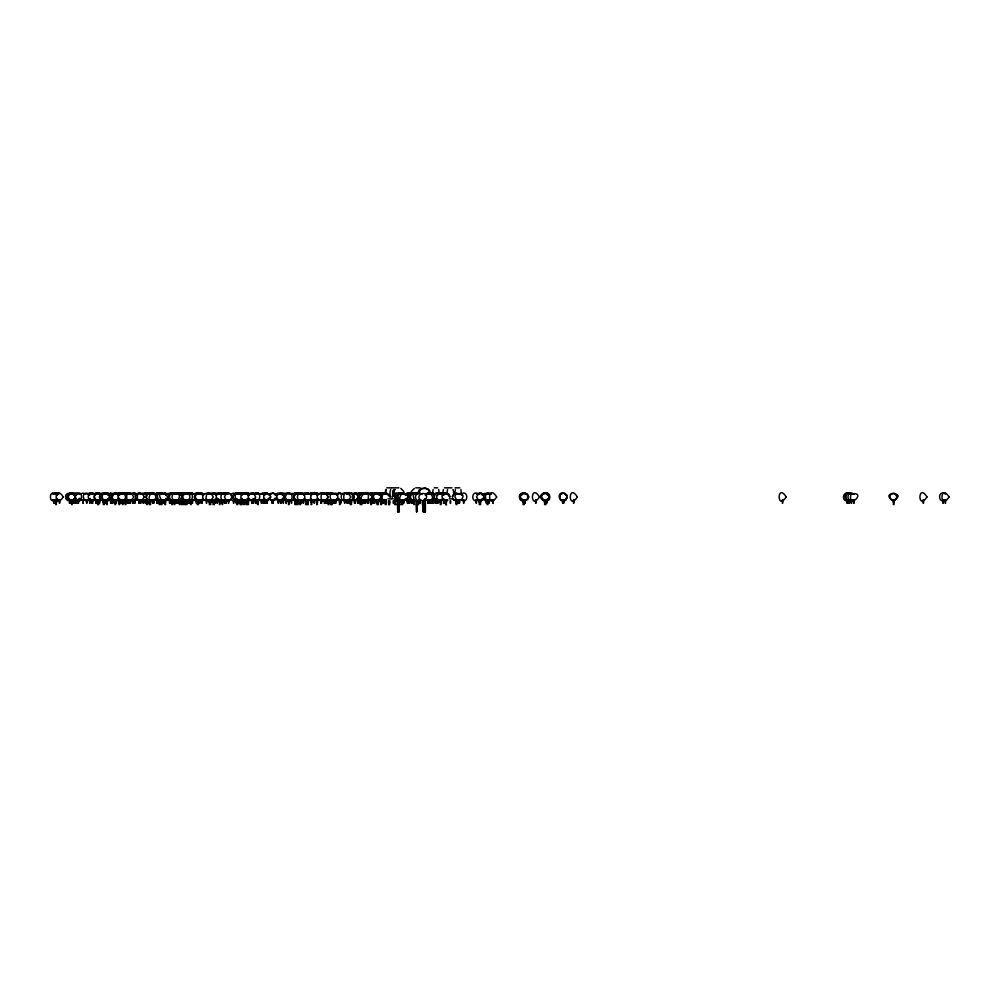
<?xml version="1.0" encoding="UTF-8"?>
<svg xmlns="http://www.w3.org/2000/svg" width="999" height="999" viewBox="0 0 999 999"><rect width="100%" height="100%" fill="white"/><g stroke="black" fill="none" stroke-linecap="round" stroke-linejoin="round"><path stroke-width="1.5" d="M385.052 493.344L385.764 489.51M385.539 493.344L386.251 489.51M432.43 493.344L433.154 489.51M441.496 494.18L442.744 493.369L443.381 489.51M446.84 493.344L447.552 489.51M454.72 493.344L455.432 489.51M461.463 495.317L460.926 489.51M103.846 499.637C111.201 505.257 113.224 490.022 104.47 493.369C99.513 495.467 103.409 502.884 108.117 500.474C112.175 498.838 110.265 492.332 105.931 493.081M156.156 498.414C153.059 481.243 141.87 508.466 156.156 498.414L158.117 500.474L156.918 499.637M198.926 494.18L197.677 493.369C191.171 496.341 199.75 504.907 202.71 498.389C204.445 492.919 196.741 491.833 193.519 494.18L190.447 493.081M276.698 496.94C276.823 500.986 270.692 502.185 269.268 498.389M317.657 498.426C314.573 481.268 303.371 508.491 317.657 498.426L319.63 500.474M380.781 498.426L380.756 495.454L378.384 493.369M426.361 498.389C428.509 488.861 413.074 495.217 421.278 500.474M548.901 498.389L548.876 495.417L546.79 493.369M566.196 499.637L566.995 495.417M567.057 498.389L567.032 495.417L564.897 493.369C554.745 490.172 560.214 506.918 566.146 498.389M99.675 498.389L99.688 495.417L101.96 493.369M99.388 496.94L100.712 494.18M100.537 495.417L100.424 498.389L102.472 500.474M248.351 495.442L248.326 498.426M362.4 493.081C359.091 492.919 357.13 497.415 359.652 499.637M363.174 493.081L359.578 495.417L359.615 498.389M392.108 496.94L394.505 493.369L399.138 494.18M392.582 496.94L394.98 493.369M412.25 494.18L411.001 493.369L411.488 491.258L414.348 488.449M417.769 493.331L419.355 489.572M419.255 493.331C419.118 486.525 430.432 486.501 430.307 493.331L432.779 496.94L431.68 499.637L430.444 500.474L428.983 500.087M452.122 496.703L454.42 493.281L459.153 494.18M452.584 496.94L453.746 494.18L456.443 493.081M523.538 500.786L521.915 500.474L519.867 498.389L519.892 495.417L520.841 494.18M519.692 496.94L520.004 495.417M565.009 500.474C560.451 502.572 557.317 495.129 562.037 493.369M559.64 496.94L559.952 495.417M390.584 489.51L389.872 493.344L390.597 497.215M393.906 491.396L394.443 489.51M57.38 498.389C48.177 508.279 48.077 485.676 57.355 495.417M73.327 499.637L74.263 498.389M74.313 499.637L75.412 496.94L74.263 494.18M76.511 498.389L72.939 500.786L70.18 499.637M80.095 498.389L76.523 500.786L73.764 499.637M90.122 498.389C83.354 507.392 79.533 488.586 89.261 494.18M95.292 498.389C87.512 507.642 84.528 487.987 95.055 494.18M101.111 498.389L99.063 500.474M118.794 498.389L116.746 500.474M119.593 498.389L117.532 500.474L115.222 500.786L112.1 499.637M137.25 498.389L133.679 500.786L130.919 499.637M157.155 498.389L153.584 500.786L150.824 499.637M172.727 499.637C178.209 504.745 183.029 493.156 175.487 493.081M195.742 498.389L193.581 500.474M210.976 500.474L213.311 496.94L210.914 493.369M216.546 498.389L212.974 500.786M242.133 498.389C232.929 508.279 232.829 485.676 242.108 495.417M249.413 498.389L247.365 500.474M254.483 499.637L255.307 498.389M253.247 500.474L254.645 499.662L255.744 496.965L253.346 493.394M264.835 498.389L261.263 500.786L258.504 499.637M269.181 498.389L265.609 500.786M269.892 498.389L266.321 500.786L262.849 499.637M275.749 498.389L272.178 500.786L268.594 498.389M288.599 499.637L285.851 500.786L283.092 499.637L283.903 495.454L280.357 493.119M284.29 498.389L283.479 499.637L280.357 500.824M288.536 499.637L291.283 500.786L294.855 498.389M311.388 498.389L309.303 500.474L307.617 500.786M339.086 498.389L335.527 500.786L332.767 499.637M357.904 498.389L354.333 500.786L351.586 499.637M358.691 498.389L355.12 500.786L352.36 499.637M367.969 499.687C371.578 482.604 350.949 503.596 367.969 499.687L370.691 500.786L373.851 499.637M370.904 498.389L367.332 500.786L364.585 499.637M365.547 499.637C377.809 503.471 370.679 487.524 361.75 494.18M378.908 499.637L379.72 498.389L380.544 499.637M380.819 498.389L378.733 500.511M381.281 498.389L380.444 499.637L381.78 500.474M434.74 498.389L431.168 500.786M443.793 498.389L441.745 500.474M483.316 498.389L481.268 500.474L479.145 500.786L476.398 499.637M548.089 498.389L546.028 500.474M548.538 498.389C545.529 504.945 536.363 496.615 543.056 493.369C546.965 491.446 551.573 496.228 548.339 499.637L546.853 500.474M548.076 499.637L548.938 498.389M65.772 495.417L67.907 493.369L70.829 493.369M66.671 494.18L65.459 496.94L66.621 499.637M67.033 495.417L70.692 493.081M74.638 495.429C83.916 485.689 83.816 508.291 74.613 498.401M88.811 495.417L92.358 493.081M94.917 495.417L97.003 493.369L99.326 493.081L102.023 494.18M100.412 495.417L104.071 493.081M108.579 495.417L110.664 493.369L114.823 494.18M110.527 495.417L112.612 493.369L116.771 494.18L117.969 493.369M119.568 495.417C115.559 488.049 107.667 500.012 116.021 500.786M117.807 495.417L119.992 493.369M135.302 495.417L137.387 493.369L141.546 494.18M155.569 495.417C156.693 492.857 160.389 492.37 162.375 494.18M156.968 494.18L156.131 495.417L158.217 493.369L159.478 494.18L162.25 493.081L164.96 494.18M154.021 499.637L156.781 500.786L159.528 499.637L160.739 500.474C179.658 499.363 152.185 484.84 161.676 500.499M165.921 495.417L168.019 493.369L172.178 494.18M170.417 494.18L169.268 496.94L170.367 499.637M180.969 495.417L183.079 493.369L179.096 493.369M202.785 495.417L206.331 493.081L213.137 494.18M206.756 494.18L205.881 498.389L207.929 500.474L209.078 499.637M215.821 495.417L217.932 493.369L219.643 493.081M233.691 495.417L235.776 493.369M269.293 495.417L272.839 493.081M277.173 495.417L279.258 493.369M282.305 495.417L284.39 493.369L288.873 493.081M304.27 495.417L305.12 494.18M317.607 495.417L319.692 493.369M327.222 495.417L329.308 493.369L334.64 494.18M337.038 495.417L339.123 493.369L343.281 494.18M357.292 495.417L358.142 494.18L361.601 493.081M357.567 495.417L358.404 494.18M359.64 495.417L360.477 494.18M374.725 493.369L372.602 495.417L372.577 498.389L374.662 500.474L377.21 500.824M379.757 495.417L380.594 494.18M393.806 489.522L392.657 491.208L392.619 495.279M395.104 489.522L393.943 491.208L393.906 495.279M395.929 494.18L394.767 496.94L395.879 499.637M401.373 493.081L397.827 495.417L398.613 499.637M414.173 493.081C410.152 492.957 408.903 499.013 412.649 500.474M425.374 495.417L427.46 493.369L430.382 493.369M433.541 495.242L435.539 493.281L437.712 493.007M433.853 495.417L436.313 493.281M434.315 495.242L435.127 494.068M436.675 495.417L438.761 493.369L440.422 493.081M444.443 493.281C439.548 495.129 442.882 502.709 447.602 500.474M442.532 495.417L444.817 493.281M483.578 495.417L487.125 493.081L490.347 494.18M484.103 495.417L487.649 493.081M521.366 495.417L523.464 493.369M541.421 495.417L543.506 493.369M542.669 494.18L541.47 496.94L543.843 500.474M542.045 495.417L542.882 494.18M850.998 494.18C847.065 511.201 868.081 490.559 850.998 494.18C843.031 488.636 843.218 505.407 851.148 499.637M57.13 500.474L58.367 499.637M58.841 499.637L55.607 500.786M73.451 499.637L70.579 500.786M77.585 499.637L74.825 500.786L72.078 499.637L67.795 500.474M85.602 499.637L82.842 500.786L79.271 498.389M92.407 499.637L89.66 500.786L86.901 499.637M95.117 499.637L92.358 500.786L88.786 498.389M98.514 499.637L95.767 500.786L93.007 499.637M99.613 500.474L100.837 499.637M99.95 500.474L101.211 499.637M104.758 500.474L106.169 499.637M105.469 500.474L106.831 499.637M107.455 500.474L109.79 496.94L107.392 493.369M113.324 499.637L110.577 500.786L107.817 499.637M96.578 499.637L99.326 500.786L102.085 499.637L104.932 500.786L108.504 498.389L112.113 500.786L114.873 499.637M116.371 500.474L117.607 499.637M121.653 499.637L118.893 500.786M122.178 499.637L120.941 500.474L122.752 500.786M122.865 500.474L124.201 499.637M125.449 499.637L119.418 500.786L116.146 499.637M126.985 499.637L124.226 500.786L121.478 499.637M127.86 499.637L125.112 500.786M128.371 499.637L125.624 500.786L122.353 499.637M130.157 499.637L127.397 500.786L124.65 499.637M131.643 499.637L128.883 500.786L126.136 499.637M137.425 499.637L134.665 500.786L131.905 499.637M141.596 499.637L138.849 500.786L135.277 498.389M145.767 499.637L143.007 500.786L140.26 499.637M146.678 500.487L147.914 499.65M148.639 499.637L145.155 500.799L142.407 499.65M146.965 499.637L148.202 500.474L149.313 499.637M149.7 499.637L146.566 500.786L143.119 499.637M149.226 500.474L150.462 499.637L147.702 500.786M150.662 500.474L151.985 499.637M150.936 500.474L152.173 499.637M152.472 499.637L149.238 500.786M153.022 499.637L150.275 500.786L148.202 500.474M160.452 499.65L157.705 500.799L154.945 499.65M161.863 499.637L159.103 500.786M161.151 500.474L162.425 499.637L165.285 500.786M163.799 499.637C158.142 504.732 153.958 492.482 161.638 493.081M163.149 500.474L164.385 499.637M165.01 499.637L161.638 500.786L158.878 499.637M166.296 500.474L167.52 499.637M168.044 499.637L164.773 500.786L162.013 499.637M172.228 499.637L169.468 500.786L165.896 498.389M173.252 500.474L174.488 499.637M173.739 500.474L174.975 499.637M175.874 499.637C166.92 506.256 165.609 488.511 174.925 494.18M175.712 500.474L176.948 499.637M175.874 500.474L177.248 499.637M176.998 500.474L178.234 499.637M179.845 499.637L177.098 500.786L174.338 499.637M180.782 500.474L182.018 499.637M182.355 499.637L179.258 500.786M182.068 500.474L183.304 499.637L184.603 500.474L182.392 496.94L184.79 493.369M177.797 499.637L180.669 500.786L183.454 499.637M182.867 500.474L184.34 499.637M184.241 500.474L185.477 499.637M185.789 499.637L182.73 500.786L179.97 499.637M181.456 500.474L183.754 500.786L186.513 499.637M184.89 499.637L186.114 500.474L187.3 499.637M186.488 500.474L187.725 499.637M188.436 499.637L184.515 500.786L180.944 498.389M187.312 500.474L188.699 499.637M187.65 500.474L189.81 498.389L189.785 495.417L187.4 493.369L186.251 494.18M189.485 499.637L186.738 500.786L182.929 499.637M190.397 499.637L186.114 500.474M193.207 499.637L190.447 500.786M193.594 499.637L190.834 500.786L187.7 499.637M199.101 500.474L200.337 499.637M200.849 499.637L198.089 500.786L194.83 499.637M202.535 500.474L203.771 499.637M204.495 499.637L203.259 500.474L199.5 500.474M210.789 500.474L212.025 499.637M211.338 500.474L212.575 499.637M212.937 499.637L209.266 500.786M207.068 499.637L210.439 500.786L213.199 499.637M214.972 500.474L216.209 499.637M217.632 499.637L214.872 500.786M219.755 499.637L217.008 500.786L214.248 499.637M222.14 499.637L219.355 500.786M222.39 499.637L219.643 500.786L217.844 500.474M224.113 499.637L221.366 500.786M223.564 500.474L224.8 499.637M225.062 499.637L222.053 500.786L219.842 500.474L217.794 498.389M226.998 499.637C219.006 505.394 218.906 488.586 226.948 494.18M227.31 500.474L228.546 499.637M228.634 499.637L225.786 500.786L223.039 499.637M236.189 499.65L233.429 500.799L230.669 499.65M239.485 499.637L236.738 500.786M240.235 499.637C235.926 504.045 229.395 496.091 235.277 493.369L237.487 493.081L240.185 494.18M242.794 499.637L240.047 500.786M241.808 500.474L243.032 499.637L246.378 500.786M244.031 499.637L240.996 500.786M244.305 499.637L243.069 500.474C239.335 499.001 240.584 492.957 244.593 493.081M244.518 499.637L241.271 500.786M244.181 500.474L245.442 499.637L248.164 500.786M245.055 500.474L246.291 499.637M245.292 500.474L246.528 499.637M246.716 499.637L243.531 500.786M250.374 500.511L249.138 499.662L245.841 500.786M249.138 500.474L250.374 499.637L251.561 500.474M250.911 499.637L247.615 500.786L244.867 499.637M255.107 499.637L253.871 500.474L258.092 499.637M255.831 499.637L253.084 500.786L249.588 499.637M260.727 499.637L257.967 500.786L254.645 499.637M265.746 499.637L262.999 500.786L260.24 499.637L257.405 500.786M267.582 499.637L264.822 500.786L262.075 499.637M280.819 499.637L278.072 500.786L274.5 498.389M285.839 499.637L283.079 500.786L280.332 499.637M291.134 499.637L288.374 500.786M294.767 500.786L297.515 499.637L298.751 500.474M298.813 493.369L295.067 494.18L293.906 496.94L295.005 499.637L296.241 500.474L297.552 499.637M298.064 499.637L295.304 500.786L292.008 499.637M298.077 500.474L299.313 499.637M296.99 499.637L298.214 500.474L299.663 499.637M298.926 500.474L300.162 499.637M300.524 499.637L297.402 500.786L293.806 499.637M300.362 500.474L301.71 499.637M302.497 499.637L299.737 500.786M301.785 500.474L303.022 499.637L304.283 500.474M305.881 499.637L303.122 500.786L300.362 499.637M309.016 499.637L305.806 500.786L302.784 499.637M309.815 499.637L307.055 500.786M309.141 500.474L310.377 499.637M312.45 500.474L313.686 499.637M314.248 499.637L310.926 500.786L308.167 499.637M319.33 499.637L316.583 500.786M319.842 499.637L317.095 500.786L313.823 499.637M322.49 500.474L323.913 499.637L326.723 500.786L329.47 499.637M328.471 499.637L325.724 500.786L322.964 499.637M330.894 499.637L328.059 500.786L331.081 499.637C325.711 489.885 344.23 493.768 335.427 500.524M331.78 500.474L333.017 499.637M333.516 499.637L330.257 500.786L327.51 499.637M332.942 500.474L334.166 499.637M334.69 499.637L333.454 500.474L329.245 500.474L327.197 498.389M335.477 499.637L332.729 500.786M342.457 499.637L339.448 500.786L342.595 499.637M343.331 499.637L340.584 500.786L337.013 498.389M350.587 500.474C354.595 499.188 353.221 492.769 349.063 493.081M351.623 500.474L352.972 499.637M352.023 500.474C356.081 498.976 354.383 492.519 350.1 493.081M353.921 499.637L351.173 500.786L347.465 499.637M363.037 499.637L360.127 500.786M362.362 500.474L363.599 499.637M363.861 499.637L362.625 500.474L358.604 500.474M364.348 499.637L361.601 500.786L359.315 500.474M363.836 500.474L365.159 499.637M365.934 499.637L362.312 500.786M367.207 499.637L364.448 500.786L361.7 499.637M371.104 499.637L372.34 500.474L373.439 499.637M375.112 499.637L372.352 500.786L369.593 499.637M372.34 500.474L376.611 499.637M378.933 499.637L376.148 500.786M378.446 500.474L379.67 499.637M377.772 499.637L378.996 500.474L380.294 499.637M379.208 500.474L380.769 499.637M382.043 500.474L383.279 499.637M383.541 499.637L380.519 500.786M384.041 499.637L381.243 500.786M382.48 500.786L385.227 499.637M386.051 499.637L383.179 500.786M400.549 500.474L401.773 499.637M403.047 499.637L400.249 500.786M402.147 500.474L403.371 499.637M402.634 500.474L403.896 499.637M402.884 500.474L404.32 499.637M403.309 500.474L404.545 499.637L407.267 500.786L410.027 499.637M403.708 500.474L404.945 499.637M411.463 499.637L408.703 500.786L405.956 499.637M412.3 499.637L409.553 500.786L405.981 498.389L403.921 500.474L401.573 500.786M418.269 500.474L419.505 499.637L420.754 500.474L417.744 500.474M440.784 500.786L437.4 500.786L434.64 499.637L431.868 500.786L428.421 499.637M434.428 500.474L435.664 499.637M436.351 499.637L432.904 500.786L430.157 499.637M440.147 499.637L438.923 500.474L436.65 498.389M441.933 500.474L443.169 499.637M443.544 499.637L438.698 500.474M446.953 499.637L444.205 500.786L441.446 499.637M456.031 500.786L458.791 499.637M457.967 500.474L459.203 499.637M459.365 499.637L456.443 500.786M460.514 500.474C470.279 491.071 447.527 491.433 457.592 500.474M461.863 499.637L457.48 500.474M478.808 499.637C470.829 505.394 470.716 488.586 478.758 494.18M480.669 500.474L482.717 498.389L484.627 500.474L487.662 500.474M489.885 499.637L487.125 500.786M490.409 499.637C488.424 501.523 484.64 501.011 483.553 498.389M491.52 499.637C483.528 505.394 483.429 488.586 491.471 494.18M524.512 500.474L525.749 499.637M524.962 500.474L526.298 499.637M564.959 500.474L566.246 499.637M852.11 499.637C844.13 505.394 844.018 488.586 852.06 494.18M854.045 499.637C846.053 505.394 845.953 488.586 853.983 494.18M894.754 500.474L897.09 496.94L894.692 493.369M945.641 499.637C937.661 505.394 937.561 488.586 945.591 494.18M52.91 494.18L56.081 493.081L58.779 494.18M53.384 494.18L54.62 493.369M69.231 493.369L66.721 496.94L67.944 499.637M70.38 493.369L67.982 496.94L70.317 500.474M70.23 494.18L74.388 493.369L76.486 495.417M77.535 494.18L74.825 493.081L72.128 494.18L70.767 493.369M73.814 494.18L76.523 493.081L79.221 494.18M80.145 494.18L82.842 493.081L85.539 494.18M86.963 494.18L89.66 493.081L92.358 494.18M93.057 494.18L95.767 493.081L98.464 494.18M94.268 494.193L96.965 493.094L99.663 494.193M96.628 493.369C92.657 494.867 94.206 501.286 98.464 500.786M96.628 494.18L97.865 493.369M103.896 494.18L105.132 493.369M104.171 494.18L105.407 493.369L106.768 494.18L103.946 493.081M107.88 494.18L110.577 493.081L113.274 494.18M112.15 494.18L115.222 493.081M113.761 493.369L111.364 496.94L113.699 500.474M116.196 494.18L119.418 493.081M117.457 494.18L120.155 493.081L122.852 494.18L125.624 493.081M118.644 494.18L121.753 493.094M119.818 494.18L121.304 493.369M126.923 494.18L124.226 493.081L119.056 494.205L117.894 496.953L120.23 500.499M122.402 494.18L125.112 493.081L128.322 494.18M124.7 494.18L127.397 493.081L130.107 494.18M126.186 494.18L128.883 493.081L131.581 494.18M129.708 494.18C137.75 488.586 137.637 505.394 129.658 499.637M130.969 494.18L135.127 493.369L137.213 495.417M131.968 494.18L134.665 493.081L137.363 494.18M140.31 494.18L143.007 493.081L145.704 494.18M142.457 494.193L145.879 493.081L149.563 494.18M143.182 494.18L144.418 493.369M143.856 494.18L146.94 493.081L150.487 494.18M144.156 494.18L145.492 493.369M145.005 494.18L149.251 493.369M146.441 494.18L147.777 493.369M148.264 493.369L146.716 494.18L145.554 496.94L147.889 500.474M150.874 494.18L155.032 493.369L157.13 495.417M154.083 494.18L157.705 493.094L160.402 494.193M154.995 494.193L156.244 493.369M158.928 494.18L160.177 493.369M162.075 494.18L165.285 493.081L167.982 494.18M162.587 494.18L163.824 493.369M167.795 494.18L170.492 493.081L173.202 494.18M170.267 494.18L171.666 493.369M171.491 494.18L172.902 493.369M171.791 494.18L173.039 493.369M172.777 494.18L175.749 493.106M175.125 499.637C179.333 503.921 184.89 495.629 179.333 493.369L177.098 493.081L174.4 494.18L173.189 493.369M175.175 494.18L177.884 493.081M176.561 494.18L179.258 493.081L182.293 494.18L183.504 493.369L187.7 493.369M176.898 494.18L179.595 493.081M177.847 494.18L179.246 493.369M178.646 494.18L181.593 493.081M180.02 494.18L183.029 493.081M180.282 494.18L181.568 493.369M181.056 494.193L184.54 493.081L188.062 494.18L189.385 493.369M182.667 494.18L183.903 493.369M182.979 494.18L184.216 493.369L185.427 494.18M183.092 494.18L184.665 493.369M186.463 494.18L182.805 493.369M184.94 494.18L187.637 493.081M187.75 494.18L190.834 493.081M189.36 494.18L190.709 493.369M194.455 494.18L201.736 493.081M192.07 493.081L194.867 494.18L196.116 493.369M198.314 494.18L199.563 493.369L200.799 494.18M199.038 494.18L200.287 493.369M206.568 494.18L207.992 493.369M207.118 494.18L211.9 493.369L210.752 494.18M207.48 494.18L208.716 493.369M207.742 494.18L208.978 493.369M210.265 494.18L213.449 493.081M211.326 494.18L214.872 493.081L217.582 494.18M212.175 494.18L213.411 493.369M214.298 494.18L217.008 493.081L219.705 494.18M218.182 493.369L216.096 495.417L216.883 499.637L214.023 500.786L211.276 499.637M218.669 494.18L221.366 493.081L224.75 494.18M219.343 494.18L222.302 493.081L225.012 494.18M219.605 494.18L220.854 493.369L222.09 494.18M223.089 494.18L225.874 493.081L228.571 494.18M230.732 494.193L233.429 493.081L236.126 494.193M234.777 494.18L236.026 493.369M237.337 494.18L238.823 493.369M238.299 494.18L241.758 493.081L245.392 494.18M238.574 494.18L239.81 493.369M240.297 493.369L238.848 494.18C231.743 487.962 230.519 510.164 224.475 496.94C230.482 483.691 231.768 505.981 238.823 499.637L244.218 500.474M240.834 494.18L246.054 493.369L248.139 495.417L249.188 494.205L246.378 493.081L243.681 494.18M241.071 494.18L242.507 493.369M243.144 494.18L247.302 493.369L249.388 495.417M244.917 494.18L248.164 493.081M245.467 494.18L246.703 493.369M249.026 494.18L252.347 493.081M249.65 494.18L250.886 493.369M252.647 494.18L255.344 493.081L258.042 494.18M253.871 494.18C263.586 488.586 259.765 507.392 252.997 498.389M254.695 494.18L257.967 493.081L260.677 494.18M255.269 494.18L256.518 493.369M258.566 494.18L262.725 493.369L264.81 495.417M260.289 494.18L262.999 493.081L265.697 494.18M262.125 494.18L265.609 493.081L269.018 494.18M262.912 494.18L264.148 493.369M263.611 494.18L266.321 493.081M269.468 494.18C271.491 492.382 275.237 492.819 276.386 495.417M275.362 494.18L278.072 493.081L280.769 494.18M280.382 494.18L283.079 493.081L285.776 494.18M285.677 494.18C294.305 488.311 294.23 505.669 285.627 499.637M294.83 495.417L292.744 493.369L288.586 494.18L287.312 493.369L285.015 496.94L287.35 500.474M292.07 494.18L294.792 493.081M292.607 494.18L295.304 493.081M293.856 494.18L296.903 493.081L300.462 494.18L303.122 493.081L305.819 494.18M294.118 494.18L295.454 493.369M296.141 494.18L297.502 493.369M297.04 494.18C301.398 489.847 308.579 497.402 302.585 500.511L298.214 500.474M302.834 494.18L306.256 493.081M303.559 494.18L304.795 493.369M304.358 494.18L307.917 493.081M304.92 494.18L306.156 493.369M305.082 494.18L306.456 493.369M308.803 494.18L311.501 493.081M313.886 494.18L317.095 493.081M314.385 494.18L315.634 493.369M318.269 494.18L321.154 493.081M323.014 494.18L325.724 493.081L328.421 494.18M324.013 494.18L330.257 493.081M325.349 494.18L326.685 493.369M325.637 494.18L326.873 493.369M326.623 494.18L329.333 493.081L332.967 494.18M326.835 494.18L328.072 493.369L329.42 494.18M327.56 494.18L328.808 493.369M328.708 494.18L329.957 493.369M329.233 494.18L332.729 493.081L335.427 494.18M330.02 494.18L331.268 493.369M332.817 494.18L335.527 493.081L338.224 494.18M336.75 494.18L338.074 493.369M337 494.18L338.386 493.369M346.366 494.18L347.764 493.369M349.051 493.369L347.515 494.18L350.574 493.081M347.877 494.18L349.126 493.369M348.476 494.18L351.173 493.081L353.871 494.18M351.636 494.18L354.333 493.081L359.603 493.369M352.422 494.18L355.12 493.081M355.344 494.18L356.593 493.369L358.666 495.417M355.444 494.18L356.68 493.369M357.417 494.18L358.828 493.369M360.139 493.369L357.742 496.94L360.077 500.474M364.635 494.18L365.884 493.369L367.145 494.18M365.597 494.18L366.833 493.369M367.994 494.18L371.091 493.081M368.394 494.18L369.63 493.369M369.655 494.18L372.352 493.081L375.05 494.18M371.153 494.18L373.851 493.081L376.561 494.18M374.225 494.18L375.462 493.369M375.799 493.369C370.729 495.529 374.75 502.922 379.533 500.474M374.85 494.18L376.273 493.369M375.312 494.18L376.561 493.369M377.822 494.18L379.333 493.369M379.77 494.18L383.291 493.081L386.001 494.18M374.7 493.369L379.183 493.369L380.432 494.18L381.843 493.369M384.39 493.369L383.141 494.18L381.98 493.369M397.177 493.369L394.805 495.417L395.592 499.637M402.023 493.369C391.945 507.617 419.218 496.491 402.023 493.369L403.321 494.18M404.57 494.18L407.267 493.081L409.977 494.18M406.006 494.18L408.703 493.081L411.413 494.18M412.312 493.369L410.227 495.417L410.202 498.389M415.297 493.369L413.211 495.417L413.998 499.637M415.484 494.068L418.069 493.007L420.654 494.068M425.362 494.068L427.947 493.007L430.532 494.068M427.759 494.18L429.046 493.281M428.471 494.18L433.329 493.369M430.207 494.18L432.904 493.081M430.906 494.18L433.603 493.081M438.961 493.369L436.363 496.94L437.662 499.637M438.661 494.068L439.847 493.281M441.183 494.068L443.768 493.007L446.903 494.18M442.42 494.18L446.216 493.007M460.801 494.18C468.843 488.586 468.743 505.394 460.751 499.637M476.448 494.18L480.606 493.369L482.692 495.417L484.69 493.369L488.848 494.18M477.047 494.18L480.307 493.081M478.846 493.369L476.448 496.94L478.783 500.474M520.741 494.18L522.09 493.369M542.632 494.18C551.223 487.737 552.622 505.132 543.781 499.637M543.831 494.18L545.079 493.369M560.739 494.18L563.486 493.081M73.364 500.474C67.532 503.096 65.472 492.782 71.841 493.081M98.489 500.487L94.218 499.65M99.987 500.474C90.759 503.696 93.569 488.336 101.161 494.18M103.409 500.786L104.932 500.474M103.946 500.786L105.594 500.474M115.597 500.474L112.55 500.474L110.502 498.389M121.354 500.786L123.277 500.499C127.21 498.926 125.562 492.594 121.354 493.081M122.515 500.786L124.276 500.474M161.189 500.474L157.592 500.474L155.544 498.389M172.015 500.474L167.745 499.637M174.638 500.474L171.453 500.474M174.188 500.786L176.011 500.474M181.343 500.786L183.104 500.474M187.762 500.474L183.441 500.474L182.218 499.637M193.694 500.474L189.31 499.637L192.17 500.786M196.229 500.786L197.74 500.474M198.689 500.474L194.705 500.474L193.469 499.637M207.854 500.474L204.807 500.474L202.76 498.389M251.736 500.786L253.409 500.511M282.242 500.474L278.833 500.511C272.302 497.29 281.256 489.035 284.265 495.417M296.553 500.786L298.426 500.474M300.474 500.474L296.091 499.637M320.966 500.786L322.677 500.474M329.333 500.786L331.056 500.474M335.452 500.474L331.206 500.474L329.97 499.637M349.063 500.786L350.749 500.474M352.098 500.474L350.1 500.786L347.352 499.637C339.31 505.432 339.136 488.611 347.215 494.18M356.531 500.474L359.565 500.474L357.267 498.389M358.142 500.786L359.665 500.474M376.923 500.786L379.245 500.474L378.034 499.637M394.905 500.786L396.428 500.474M400.624 500.786L403.009 500.474M414.685 500.087L411.775 500.087M413.773 500.786L415.297 500.474M418.069 500.387L419.53 500.087M431.893 500.087L428.921 500.786L426.498 500.087M438.399 500.087L434.303 499.288M439.173 500.087L435.077 499.288M442.707 500.087L439.785 500.087M445.229 500.087L442.32 500.087M445.841 500.387L447.29 500.087M447.664 500.087L444.38 500.087M447.302 500.474L445.117 500.786L442.37 499.637M457.28 500.087L454.37 500.087M525.062 500.474C518.968 503.334 516.783 492.507 523.538 493.081M524.038 500.786C528.971 500.911 528.958 492.957 524.038 493.081M545.329 500.786L547.102 500.474M848.463 500.474C840.409 503.046 843.106 488.886 849.649 494.18M893.231 500.786C909.764 491.446 877.172 491.371 893.718 500.786M101.773 493.369L103.409 493.081M121.054 493.369L122.752 493.081M147.677 493.369L149.725 493.081M172.215 493.081C168.207 492.957 166.958 499.013 170.704 500.474M171.516 493.369L173.114 493.081M172.74 493.369L174.488 493.081M182.73 493.081L189.098 493.369L190.334 494.18M187.5 493.369C195.554 490.934 192.695 505.069 186.201 499.637M190.609 493.369L192.17 493.081M198.089 493.081C194.056 492.932 192.832 499.013 196.578 500.474M224.338 493.369L225.786 493.081M238.574 493.369L240.284 493.081M242.695 493.081L239.96 494.18L236.738 493.081M250.274 493.369L255.045 494.18M297.764 493.081C293.569 492.594 291.97 498.926 295.879 500.474M297.39 493.369L300.412 493.369M301.061 493.106C296.141 492.982 296.129 500.949 301.061 500.824M304.071 493.369L308.953 494.18M326.598 493.369L328.334 493.081M337.987 493.369L339.835 493.081M347.602 493.369L349.225 493.081M358.666 493.369L363.062 493.369L364.298 494.18M375.761 493.394L378.022 493.081L380.719 494.18M379.058 493.369L381.293 493.081M421.054 488.449L425.037 488.449M396.89 493.369L401.723 494.18M399.026 493.081L395.479 495.417L396.266 499.637M411.963 493.007C406.231 492.994 408.129 502.36 413.424 500.087L413.486 503.271M413.773 493.081L411.838 493.281L409.84 495.242L409.815 498.089L411.014 499.637M415.172 493.281L416.745 493.081M428.996 493.369L431.918 493.369M442.744 493.369L444.205 493.081M893.718 493.081C889.697 492.957 888.461 499.013 892.194 500.474M386.825 487.837L391.158 487.837M391.645 487.837L398.876 487.837M415.746 487.837L420.092 487.837M434.203 487.837L437.574 487.837M444.43 487.837L447.814 487.837M448.613 487.837L451.985 487.837M455.02 487.837L459.865 487.837M387.899 498.851L391.158 498.851M391.645 498.851L393.331 498.851M449.125 498.851L451.985 498.851M55.594 504.57L56.493 504.57M71.553 504.57L72.24 504.57M97.527 504.57L98.876 504.57M103.222 504.57L104.483 504.57M106.581 504.57L107.28 504.57M114.848 504.57L115.634 504.57M118.893 504.57L119.83 504.57M122.502 504.57L123.164 504.57M125.1 504.57L126.024 504.57M146.553 504.57L147.352 504.57M149.126 504.57L150.674 504.57M159.103 504.57L160.077 504.57M161.026 504.57L162.038 504.57M164.76 504.57L165.697 504.57M171.716 504.57L172.627 504.57M174.188 504.57L174.9 504.57M179.246 504.57L180.007 504.57M181.331 504.57L181.993 504.57M182.717 504.57L183.441 504.57M184.503 504.57L187.138 504.57M190.447 504.57L191.246 504.57M197.153 504.57L198.501 504.57M209.266 504.57L210.851 504.57M212.962 504.57L214.435 504.57M219.355 504.57L220.042 504.57M222.04 504.57L222.715 504.57M236.726 504.57L237.887 504.57M240.022 504.57L240.684 504.57M240.984 504.57L242.17 504.57M243.531 504.57L244.38 504.57M245.841 504.57L246.79 504.57M247.602 504.57L248.576 504.57M257.392 504.57L258.379 504.57M288.361 504.57L289.285 504.57M294.755 504.57L295.716 504.57M296.553 504.57L298.177 504.57M299.725 504.57L300.674 504.57M305.519 504.57L306.668 504.57M307.055 504.57L308.316 504.57M310.914 504.57L311.913 504.57M316.571 504.57L317.495 504.57M328.047 504.57L328.733 504.57M330.257 504.57L331.168 504.57M331.406 504.57L332.342 504.57M339.435 504.57L340.247 504.57M350.1 504.57L351.573 504.57M360.115 504.57L362 504.57M370.679 504.57L371.503 504.57M376.91 504.57L378.421 504.57M380.507 504.57L381.693 504.57M385.102 504.57L386.251 504.57M394.543 504.57L395.317 504.57M395.954 504.57L396.853 504.57M398.339 504.57L399.425 504.57M400.237 504.57L402.809 504.57M413.761 504.57L414.573 504.57M422.265 504.57L423.201 504.57M440.209 504.57L441.196 504.57M445.779 504.57L446.478 504.57M456.019 504.57L457.018 504.57M479.133 504.57L480.719 504.57M487.112 504.57L488.061 504.57M522.976 504.57L524.438 504.57M544.505 504.57L545.991 504.57M893.218 504.57L894.117 504.57M388.461 504.682L389.785 504.682M418.032 504.682L418.718 504.682M445.791 504.682L446.466 504.682M544.517 493.081L547.664 494.18M522.989 493.081L526.248 494.18M479.745 493.081C486.525 492.495 484.328 503.346 478.221 500.474L476.985 499.637M424.525 488.061L428.221 489.572L429.795 493.331M445.841 493.007L448.801 494.068L449.937 496.94M445.117 493.081L447.24 493.369M440.784 493.081L443.494 494.18M440.222 493.081L441.87 493.369M436.938 493.007L440.297 494.068M430.444 493.007L432.629 493.369L434.715 495.417M416.571 493.007L418.206 493.369M413.236 493.007L416.87 494.18M411.001 493.369L408.091 493.369L406.006 495.417L402.41 493.081M398.351 493.081L401.049 494.18M395.966 493.081L398.663 494.18M385.114 493.081L388.648 495.417M382.48 493.081L384.627 493.369M381.243 493.081L383.991 494.18M380.519 493.081L383.491 494.18M376.148 493.081L379.695 495.417M370.691 493.081L373.788 494.18M367.332 493.081L370.879 495.417M363.124 493.081L365.884 494.18M362.312 493.081L363.861 493.369M360.127 493.081L362.987 494.18M339.448 493.081L342.545 494.18M330.769 493.081L333.466 494.18M320.966 493.081L323.851 494.18M316.583 493.081L319.792 494.18M307.617 493.081L310.614 494.18M307.055 493.081L309.765 494.18M299.737 493.081L302.435 494.18M296.553 493.081L299.525 494.18L298.364 493.369M294.767 493.081L298.014 494.18M264.822 493.081L267.52 494.18M257.405 493.081L260.102 494.18M247.615 493.081L250.861 494.18M243.531 493.081L245.23 493.369M240.996 493.081L243.007 493.369M240.035 493.081L242.982 494.18M219.355 493.081L222.34 494.18M214.023 493.081L216.733 494.18M212.974 493.081L216.159 494.18M209.266 493.081L211.975 494.18M201.011 493.081L204.445 494.18M197.165 493.081L199.862 494.18M183.754 493.081L185.215 493.369M180.544 493.081L182.155 493.369M174.188 493.081L175.949 493.369M172.964 493.081L175.824 494.18M164.773 493.081L167.47 494.18M161.039 493.081L164.335 494.18M159.103 493.081L161.813 494.18M156.781 493.081L158.242 493.369M149.138 493.081L152.422 494.18M145.155 493.094L147.852 494.193M122.515 493.081L124.213 493.369M118.893 493.081L122.128 494.18M114.848 493.081L116.683 493.369L118.769 495.417M106.394 493.369C102.71 491.72 99.288 496.853 102.173 499.637M103.234 493.081L106.119 494.18M97.54 493.081L101.086 495.417M71.553 493.081L73.302 493.369M70.579 493.081L72.153 493.369M55.607 493.081L58.317 494.18M545.591 500.786L543.444 500.474L541.396 498.389M456.605 500.786L453.284 499.637M419.343 500.087L420.804 500.387M414.173 500.786L410.589 499.288M400.886 500.474L402.41 500.786M400.262 500.474L401.785 500.786M394.443 500.474L396.441 500.786M384.003 500.474L385.851 500.786M385.114 500.786C375.212 498.901 387.774 487.25 389.385 496.94M383.291 500.786L379.72 499.637M378.996 500.474L381.293 500.786M371.091 500.786L368.344 499.637M363.174 500.786L359.553 498.389M360.789 500.474L362.4 500.786M347.54 500.474L349.225 500.786M339.835 500.786L337.088 499.637M332.417 500.474L333.928 500.786M331.943 500.786L329.183 499.637M329.533 500.786L326.573 499.637M326.536 500.474L328.334 500.786M321.154 500.786L318.206 499.637M311.501 500.786L308.741 499.637M307.817 500.786L304.308 499.637M306.256 500.786L303.509 499.637M296.241 500.474L297.764 500.786M251.898 500.824L248.976 499.637M243.768 500.786L240.784 499.637M239.473 500.474L241.546 500.786M238.511 500.474L240.284 500.786M222.302 500.786L219.555 499.637M213.449 500.786L210.215 499.637M209.453 500.786L206.518 499.637M201.736 500.786L198.988 499.637M181.593 500.786L177.909 499.637M179.595 500.786L176.511 499.637M175.749 500.824C171.691 500.936 170.492 494.805 174.288 493.394L175.674 494.18M172.677 500.474L174.35 500.786M149.413 500.786L146.378 499.637M147.79 500.786L144.955 499.637M145.342 500.474L146.94 500.786M121.753 500.811L119.83 500.474L117.782 498.389L118.694 499.637M120.155 500.786L117.395 499.637M104.071 500.786L100.474 499.637M69.056 500.474L73.077 500.474L75.412 498.389L75.387 495.417L73.014 493.369M56.081 500.786L52.86 499.637M434.203 498.851L435.889 499.65M564.035 493.369L566.121 495.417M545.966 493.369L548.064 495.417M524.45 493.369L525.686 494.18M488.586 493.369L489.822 494.18M481.206 493.369L483.291 495.417M460.576 493.369L461.813 494.18M457.217 493.281L458.404 494.068M447.24 493.281L449.625 495.417M446.578 493.369L448.663 495.417M445.167 493.281L446.353 494.068M443.831 494.068L441.246 493.007L439.335 493.369L438.636 489.51M441.683 493.369L443.119 494.18M438.861 493.369L440.097 494.18M438.336 493.281L439.523 494.068M431.843 493.281L433.154 494.18M421.965 494.18C418.569 490.671 413.012 496.241 416.508 499.637M417.957 493.281L419.455 494.18M415.234 493.369L416.471 494.18M414.622 493.281L415.821 494.068M400.786 488.399L403.633 491.208L404.071 493.281M403.646 493.369L404.895 494.18M404.483 494.18C400.824 490.671 394.118 495.492 397.864 499.637M402.572 493.369L404.071 494.18M400.087 493.369L401.336 494.18M385.177 494.18L383.928 493.369L382.817 494.18L381.668 496.94L382.767 499.637L384.328 500.474M378.708 493.369L380.244 494.18M372.152 493.369L373.389 494.18M363.773 493.369L365.11 494.18M362.562 493.369L363.811 494.18M362.3 493.369L363.549 494.18M361.576 493.369L362.824 494.18M359.503 493.369L360.839 494.18M355.794 493.369L357.879 495.417M351.561 493.369L352.922 494.18M350.524 493.369L351.76 494.18M340.909 493.369L342.232 494.18M332.879 493.369L334.116 494.18M330.994 493.369L332.23 494.18M330.781 493.369L332.03 494.18M331.031 494.18L328.147 493.081L330.844 494.18M322.427 493.369L323.664 494.18M318.044 493.369L319.28 494.18M314.198 494.18L310.926 493.081L308.229 494.18L306.993 493.369M312.387 493.369L313.624 494.18M309.078 493.369L311.363 495.417M307.255 493.369L308.504 494.18M301.723 493.369L302.972 494.18M300.299 493.369L301.661 494.18M298.863 493.369L300.1 494.18M289.835 493.369L291.084 494.18M273.626 493.369L275.724 495.417M267.07 493.369L268.306 494.18M255.781 494.18L253.084 493.081L250.387 494.18L249.076 493.369M253.184 493.369L254.433 494.18M245.429 493.369L246.666 494.18M244.992 493.369L246.478 494.18M243.219 493.369L244.455 494.18M242.732 493.369L244.243 494.18M242.457 493.369L243.768 494.18M241.496 493.369L242.745 494.18M238.199 493.369L239.435 494.18M222.827 493.369L224.063 494.18M214.423 493.369L216.508 495.417M211.276 493.369L212.512 494.18M207.792 493.369L209.028 494.18M202.472 493.369L203.721 494.18M199.038 493.369L200.275 494.18M191.908 493.369L193.157 494.18M188.187 493.369L189.435 494.18M187.138 493.369L188.499 494.18M186.426 493.369L187.662 494.18M185.976 493.369L187.238 494.18M184.44 493.369L185.727 494.18M183.004 493.369L184.291 494.18M183.404 494.18L182.068 493.369L183.254 494.18L182.093 496.94L183.192 499.637M180.719 493.369L181.955 494.18M178.559 493.369L179.795 494.18M176.935 493.369L178.184 494.18M175.649 493.369L177.198 494.18M162.5 493.369L163.736 494.18M152.972 494.18C148.776 490.034 143.319 498.176 148.751 500.474M152.11 494.18L150.687 493.369L151.836 494.18M148.376 493.369L149.65 494.18M147.34 493.369L148.576 494.18M126.561 493.369L127.81 494.18M124.151 493.369L125.462 494.18M123.976 493.369L125.212 494.18M122.802 493.369L124.151 494.18M116.309 493.369L117.557 494.18M106.369 493.369L108.479 495.417M104.695 493.369L105.956 494.18M99.55 493.369L100.787 494.18M93.169 493.369L95.267 495.417M72.028 493.369L74.238 495.417M560.739 499.637L561.975 500.474M544.068 500.474L541.795 498.389M523.401 500.474L521.341 498.389M486.126 500.474L484.078 498.389M453.184 499.288L455.082 500.474M444.555 500.474L442.507 498.389M438.037 499.637L439.273 500.474M430.844 499.637L432.08 500.474M429.12 499.637L430.357 500.474M427.697 499.637C431.181 503.334 436.9 497.39 433.029 494.068M378.484 499.637L379.77 500.474M375.262 499.637L376.498 500.474M374.787 499.637L376.211 500.474M374.163 499.637L375.399 500.474M359.565 499.637L360.889 500.474M357.367 499.637L358.766 500.474M355.294 499.637L356.618 500.474M348.414 499.637L349.65 500.474M347.827 499.637L349.063 500.474M346.316 499.637L347.702 500.474M331.181 499.637L332.38 500.524M328.659 499.637L329.895 500.474M326.773 499.637L328.009 500.474M325.299 499.637L326.81 500.474M314.335 499.637L315.572 500.474M306.393 500.474L304.245 498.389M304.87 499.637L306.094 500.474M296.204 499.637L297.44 500.474M294.068 499.637L295.392 500.474M292.557 499.637L293.793 500.474M279.196 500.474L277.148 498.389M263.561 499.637L264.797 500.474M256.456 500.474L254.395 498.389M243.631 499.637L244.855 500.474M241.021 499.637L244.593 500.786L248.164 498.389L249.138 499.662M241.171 500.474L239.935 499.637L238.749 500.474L236.476 498.389M238.524 499.637L239.748 500.474M238.237 499.637L239.548 500.474M234.728 499.637L235.964 500.474M235.714 500.474L233.666 498.389M219.293 499.637L220.529 500.474M218.119 500.474L215.784 498.389M212.125 499.637L213.361 500.474M210.702 499.637L211.938 500.474M207.43 499.637L208.916 500.474M194.405 499.637L195.642 500.474M188.087 499.637L189.323 500.474M183.978 499.637L185.215 500.474M182.617 499.637L183.841 500.474M181.006 499.637L182.23 500.487M180.22 499.637L181.506 500.474M178.796 499.637L180.07 500.474M178.584 499.637L179.82 500.474M176.848 499.637L178.072 500.474M171.441 499.637L172.839 500.474M170.217 499.637L171.603 500.474M144.106 499.637L145.429 500.474M143.806 499.637L145.042 500.474M119.768 499.637L121.241 500.474M116.671 499.637L117.907 500.474M104.108 499.637L105.345 500.474M102.56 500.474L100.424 498.389M101.898 500.474L99.663 498.389M96.94 500.474L94.893 498.389M69.168 500.474L67.008 498.389M67.845 500.474L65.747 498.389M53.322 499.637L54.558 500.474M448.426 494.068L449.637 496.94M442.919 494.18L443.768 495.417M380.432 494.18L381.268 495.417M194.867 494.18L195.717 495.417M73.277 494.18L74.126 495.417M453.034 498.389L453.858 499.637M433.828 498.389L434.64 499.637M357.53 498.389L358.354 499.637M282.28 498.389L283.092 499.637M453.047 489.51L453.758 493.344M449.225 495.242L449.525 496.703M100.212 496.94L100.512 498.389M99.563 496.94L99.838 498.389M945.616 499.8L945.616 503.134M945.166 499.8L945.166 503.134M943.318 499.8L943.318 503.134M942.869 499.8L942.869 503.134M923.551 499.8L923.551 503.134M923.101 499.8L923.101 503.134M894.142 499.8L894.142 503.134M893.693 499.8L893.693 503.134M893.206 499.8L893.206 503.134M854.12 499.8L854.12 503.134M853.67 499.8L853.67 503.134M851.71 499.8L851.71 503.134M851.26 499.8L851.26 503.134M849.787 499.8L849.787 503.134M849.337 499.8L849.337 503.134M848.813 499.8L848.813 503.134M848.363 499.8L848.363 503.134M847.377 499.8L847.377 503.134M846.927 499.8L846.927 503.134M782.766 499.8L782.766 503.134M782.317 499.8L782.317 503.134M573.926 499.8L573.926 503.134M573.476 499.8L573.476 503.134M563.911 499.8L563.873 503.134M563.424 499.8L563.461 503.134M562.999 499.8L562.999 503.134M562.549 499.8L562.549 503.134M546.952 499.8L546.952 503.134M546.503 499.8L546.503 503.134M546.003 499.8L546.003 503.134M545.791 499.8L545.791 503.134M545.554 499.8L545.554 503.134M545.392 499.8L545.342 503.134M544.942 499.8L544.942 503.134M544.492 499.8L544.492 503.134M536.051 499.8L536.051 503.134M535.601 499.8L535.601 503.134M525.337 499.8L525.337 503.134M524.887 499.8L524.887 503.134M524.463 499.8L524.463 503.134M524.013 499.8L524.013 503.134M523.863 499.8L523.863 503.134M523.513 499.8L523.513 503.134M522.964 499.8L522.964 503.134M493.244 499.8L493.244 503.134M492.794 499.8L492.794 503.134M489.185 499.8L489.185 503.134M488.736 499.8L488.736 503.134M488.074 499.8L488.074 503.134M487.624 499.8L487.624 503.134M487.549 499.8L487.549 503.134M487.1 499.8L487.1 503.134M486.575 499.8L486.575 503.134M486.126 499.8L486.126 503.134M480.731 499.8L480.731 503.134M480.282 499.8L480.282 503.134M480.169 499.8L480.169 503.134M479.72 499.8L479.72 503.134M479.57 499.8L479.57 503.134M479.12 499.8L479.12 503.134M476.486 499.8L476.486 503.134M476.036 499.8L476.036 503.134M463.923 499.8L463.923 503.134M463.474 499.8L463.474 503.134M459.54 499.8L459.54 503.134M459.415 499.8L459.415 503.134M459.09 499.8L459.09 503.134M458.966 499.8L458.966 503.134M458.504 500.212L458.504 503.346M458.116 500.212L458.116 503.346M457.03 499.8L457.03 503.346M456.868 499.8L456.868 503.134M456.58 499.8L456.63 503.346M456.456 499.8L456.418 503.134M456.006 499.8L456.081 503.271M455.769 500.112L455.769 503.271M450.624 500.661L450.624 503.346M450.237 500.661L450.237 503.346M446.503 499.8L446.441 503.346M446.203 499.8L446.153 503.271M446.053 499.8L446.053 503.346M445.754 499.8L445.779 503.271M445.542 499.8L445.542 503.134M445.092 499.8L445.092 503.134M444.63 499.8L444.63 503.134M444.18 499.8L444.18 503.134M444.031 500.112L444.031 503.271M443.718 500.112L443.718 503.271M441.508 500.112L441.508 503.271M441.208 499.8L441.196 503.271M440.834 499.8L440.759 503.134M440.646 499.8L440.646 503.134M440.384 499.8L440.384 503.134M440.197 499.8L440.197 503.134M437.824 499.8L437.974 503.271M437.662 500.112L437.662 503.271M437.375 499.8L437.2 503.271M436.888 500.112L436.888 503.271M436.213 500.212L436.213 503.346M435.826 498.876L435.826 503.346M434.028 499.8L434.028 503.134M433.578 499.8L433.578 503.134M433.329 499.8L433.329 503.134M432.879 499.8L432.879 503.134M432.292 499.8L432.292 503.134M431.843 499.8L431.843 503.134M431.593 499.8L431.593 503.134M431.143 499.8L431.143 503.134M430.881 499.8L430.881 503.134M430.706 500.112L430.706 503.271M430.432 499.8L430.382 503.271M429.345 499.8L429.345 503.134M428.896 499.8L428.896 503.134M428.209 500.112L428.209 503.271M427.897 500.112L427.897 503.271M425.399 499.001L425.399 511.963L424.45 511.963L424.45 499.001M425.174 499.001L425.174 511.963M424.675 499.001L424.675 511.963M423.414 500.449L423.414 511.963L422.964 500.449M423.189 500.449L423.189 511.963M420.741 500.112L420.741 503.271M419.692 499.8L419.692 503.134M419.243 499.8L419.243 503.134M418.731 500.212L418.731 503.346M418.331 500.212L418.331 503.346M416.708 500.449L416.708 511.963L416.258 500.449M416.483 500.449L416.483 511.963M414.148 499.8L414.148 503.134M413.748 499.8L413.748 503.134M413.174 500.112L413.174 503.271M412.225 500.112L412.225 503.271M411.913 500.112L411.913 503.271M409.965 499.8L409.965 503.134M409.515 499.8L409.515 503.134M409.128 499.8L409.128 503.134M408.678 499.8L408.678 503.134M407.692 499.8L407.692 503.134M407.242 499.8L407.242 503.134M403.908 499.8L403.908 503.134M403.459 499.8L403.459 503.134M402.822 499.8L402.822 503.134M402.609 499.8L402.609 503.134M402.385 499.8L402.385 503.134M402.16 499.8L402.21 503.134M401.785 499.8L401.785 503.134M401.561 499.8L401.561 503.134M401.348 499.8L401.348 503.134M401.111 499.8L401.086 503.134M399.163 500.387L399.163 511.913L398.713 500.387M398.938 500.387L398.938 511.913M397.877 500.387L397.877 511.913L397.427 500.387M397.652 500.387L397.652 511.913M395.579 500.212L395.579 503.346M395.329 499.8L395.192 503.346M394.53 500.749L394.53 503.134M393.656 500.661L393.656 503.346M393.269 500.661L393.269 503.346M389.797 500.661L389.797 503.346M389.41 500.661L389.41 503.346M389.31 500.661L389.31 503.346M388.923 500.661L388.923 503.346M388.836 500.661L388.836 503.346M388.436 500.661L388.436 503.346M386.263 500.749L386.263 503.134M385.814 499.8L385.951 503.134M385.527 499.8L385.527 503.134M385.077 499.8L385.077 503.134M383.716 499.8L383.716 503.134M383.591 499.8L383.591 503.134M383.266 499.8L383.266 503.134M382.892 499.8L382.892 503.134M382.455 499.8L382.455 503.134M381.718 499.8L381.718 503.134M381.268 499.8L381.268 503.134M381.206 499.8L381.206 503.134M380.944 499.8L380.944 503.134M380.756 499.8L380.756 503.134M380.494 499.8L380.494 503.134M378.446 499.8L378.446 503.134M377.697 499.8L377.672 503.134M377.522 499.8L377.634 503.171M377.347 503.134L377.347 499.8L377.185 503.171M376.898 499.8L376.898 503.134M376.573 499.8L376.573 503.134M376.123 499.8L376.123 503.134M374.275 499.8L374.275 503.134M373.826 499.8L373.826 503.134M372.777 499.8L372.777 503.134M372.327 499.8L372.327 503.134M371.516 499.8L371.516 503.134M371.066 499.8L371.116 503.134M370.666 499.8L370.666 503.134M368.718 499.8L368.718 503.134M368.269 499.8L368.269 503.134M367.757 499.8L367.757 503.134M367.307 499.8L367.307 503.134M365.634 499.85L365.634 503.184M365.184 499.85L365.184 503.184M364.872 499.8L364.872 503.134M364.423 499.8L364.423 503.134M363.586 499.8L363.549 503.134M363.149 503.134L363.137 499.8L363.099 503.134M362.737 499.8L362.737 503.134M362.375 499.8L362.287 503.134M362.025 499.8L362.025 503.134M361.526 499.8L361.526 503.134M361.263 499.8L361.263 503.134M361.076 499.8L361.076 503.134M360.814 499.8L360.814 503.134M360.701 499.8L360.701 503.134M360.552 499.8L360.552 503.134M360.252 499.8L360.252 503.134M360.102 499.8L360.102 503.134M355.544 499.8L355.544 503.134M355.095 499.8L355.095 503.134M354.757 499.8L354.757 503.134M354.308 499.8L354.308 503.134M351.598 499.8L351.598 503.134M351.149 499.8L351.149 503.134M350.936 499.8L350.936 503.134M350.637 503.134L350.637 499.8L350.487 503.134M350.187 499.8L350.187 503.134M349.65 499.8L349.65 503.134M349.488 499.8L349.488 503.134M349.2 499.8L349.2 503.134M349.038 499.8L349.038 503.134M347.377 499.862L347.377 503.196M346.928 499.862L346.928 503.196M344.942 499.8L344.942 503.134M344.493 499.8L344.493 503.134M340.996 499.8L340.996 503.134M340.559 499.8L340.559 503.134M340.259 499.8L340.259 503.134M340.122 499.8L340.122 503.134M339.872 499.8L339.81 503.134M339.672 499.8L339.672 503.134M339.485 499.8L339.423 503.134M335.939 499.8L335.939 503.134M335.489 499.8L335.489 503.134M334.353 499.8L334.328 503.184M333.903 499.8L333.878 503.184M333.154 499.8L333.154 503.134M332.704 499.8L332.704 503.134M332.355 499.8L332.355 503.134M331.393 499.8L331.393 503.134M331.193 499.8L331.193 503.134M330.681 499.8L330.681 503.134M330.232 499.8L330.232 503.134M329.957 499.8L329.957 503.134M329.757 499.8L329.757 503.134M329.508 499.8L329.508 503.134M329.308 499.8L329.308 503.134M328.559 499.8L328.559 503.134M328.484 499.8L328.484 503.134M328.309 499.8L328.309 503.134M328.109 499.8L328.109 503.134M327.135 499.8L327.135 503.134M326.698 499.8L326.698 503.134M326.149 499.8L326.149 503.134M325.699 499.8L325.699 503.134M324.687 499.85L324.687 503.184M324.25 499.85L324.25 503.184M321.578 499.8L321.578 503.134M321.391 499.8L321.391 503.134M321.129 499.8L321.129 503.134M320.941 499.8L320.941 503.134M317.52 499.8L317.52 503.134M317.008 499.8L317.07 503.134M316.558 499.8L316.558 503.134M314.51 499.837L314.51 503.171M314.061 499.837L314.061 503.171M311.925 499.8L311.925 503.134M311.476 499.8L311.476 503.134M310.901 499.8L310.901 503.134M308.241 499.8L308.241 503.134M307.792 499.8L307.792 503.134M307.48 499.8L307.48 503.134M307.03 499.8L307.03 503.134M306.681 499.8L306.681 503.134M306.231 499.8L306.231 503.134M305.956 499.8L305.956 503.134M305.781 499.8L305.781 503.134M305.507 499.8L305.507 503.134M303.546 499.8L303.546 503.134M303.097 499.8L303.097 503.134M301.486 499.825L301.486 503.171M301.036 499.825L301.036 503.171M300.687 499.8L300.687 503.134M300.162 499.8L300.162 503.134M299.712 499.8L299.712 503.134M299.263 499.8L299.375 503.134M298.813 499.8L298.926 503.134M298.189 499.8L298.189 503.134M297.827 499.8L297.827 503.134M297.739 499.8L297.739 503.134M297.377 499.8L297.377 503.134M297.24 499.8L297.24 503.134M296.978 499.8L296.978 503.134M296.79 499.8L296.79 503.134M296.528 499.8L296.528 503.134M295.729 499.8L295.729 503.134M295.279 499.8L295.279 503.134M295.192 499.8L295.192 503.134M294.742 499.8L294.742 503.134M291.708 499.8L291.708 503.134M291.258 499.8L291.258 503.134M289.298 499.8L289.298 503.134M288.349 499.8L288.349 503.134M286.276 499.8L286.276 503.134M285.826 499.8L285.826 503.134M283.504 499.8L283.504 503.134M283.054 499.8L283.054 503.134M281.144 499.8L281.144 503.134M280.694 499.8L280.781 503.171M280.332 499.837L280.332 503.171M278.496 499.8L278.496 503.134M278.047 499.8L278.047 503.134M273.264 499.8L273.264 503.134M272.814 499.8L272.814 503.134M272.602 499.8L272.602 503.134M272.153 499.8L272.153 503.134M272.14 499.8L272.14 503.134M267.332 499.85L267.332 503.184M266.883 499.85L266.883 503.184M266.733 499.8L266.733 503.134M266.296 499.8L266.296 503.134M266.034 499.8L266.034 503.134M265.584 499.8L265.584 503.134M265.247 499.8L265.247 503.134M264.797 499.8L264.797 503.134M263.411 499.8L263.411 503.134M262.974 499.8L262.974 503.134M261.688 499.8L261.688 503.134M261.238 499.8L261.238 503.134M258.391 499.8L258.391 503.134M257.817 499.8L257.817 503.134M257.367 499.8L257.367 503.134M256.993 499.8L256.993 503.134M256.543 499.8L256.543 503.134M255.769 499.8L255.769 503.134M255.319 499.8L255.319 503.134M253.509 499.8L253.509 503.134M253.059 499.8L253.059 503.134M252.31 499.825L252.31 503.159M252.148 499.8L252.148 503.134M251.873 499.825L251.873 503.159M251.711 499.8L251.711 503.134M248.589 499.8L248.589 503.134M248.139 499.8L248.139 503.134M247.59 499.8L247.59 503.134M246.803 499.8L246.803 503.134M245.816 499.8L245.816 503.134M245.017 499.8L245.017 503.134M244.568 499.8L244.568 503.134M244.393 499.8L244.393 503.134M244.193 499.8L244.193 503.134M243.956 499.8L243.956 503.134M243.744 499.8L243.744 503.134M243.506 499.8L243.506 503.134M243.119 499.8L243.082 503.134M242.632 499.8L242.632 503.134M242.183 499.8L242.183 503.134M241.97 499.8L241.97 503.134M241.696 499.8L241.733 503.134M241.433 499.8L241.421 503.134M240.984 499.8L240.984 503.134M240.472 499.8L240.472 503.134M240.26 499.8L240.26 503.134M240.01 499.8L240.01 503.134M238.986 499.8L238.986 503.134M238.536 499.8L238.536 503.134M237.912 499.8L237.912 503.134M237.65 499.8L237.65 503.134M237.462 499.8L237.462 503.134M237.2 499.8L237.2 503.134M236.488 499.8L236.488 503.134M236.051 499.8L236.051 503.134M233.853 499.812L233.853 503.146M233.404 499.812L233.404 503.146M228.759 499.8L228.759 503.134M228.309 499.8L228.309 503.134M226.298 499.8L226.298 503.134M225.762 499.8L225.762 503.134M224.663 499.8L224.663 503.134M224.213 499.8L224.213 503.134M222.727 499.8L222.727 503.134M222.477 499.8L222.477 503.134M222.278 499.8L222.278 503.134M222.028 499.8L222.028 503.134M221.79 499.8L221.79 503.134M221.341 499.8L221.341 503.134M220.067 499.8L220.067 503.134M219.805 499.8L219.78 503.134M219.618 499.8L219.618 503.134M219.33 499.8L219.33 503.134M217.432 499.8L217.432 503.134M216.983 499.8L216.983 503.134M215.297 499.8L215.297 503.134M214.847 499.8L214.847 503.134M214.448 499.8L214.448 503.134M213.998 499.8L213.998 503.134M213.386 499.8L213.386 503.134M212.949 499.8L212.949 503.134M210.864 499.8L210.864 503.134M210.602 499.8L210.602 503.134M210.414 499.8L210.414 503.134M210.24 499.8L210.24 503.134M209.877 499.8L209.79 503.134M209.69 499.8L209.69 503.134M209.428 499.8L209.428 503.134M209.241 499.8L209.241 503.134M206.756 499.8L206.756 503.134M206.306 499.8L206.306 503.134M202.16 499.8L202.16 503.134M201.711 499.8L201.711 503.134M201.436 499.8L201.436 503.134M200.986 499.8L200.986 503.134M199.563 499.8L199.563 503.134M199.113 499.8L199.113 503.134M198.514 499.8L198.514 503.134M197.59 499.8L197.552 503.134M197.14 499.8L197.14 503.134M196.641 499.8L196.641 503.134M196.191 499.8L196.191 503.134M192.595 499.8L192.595 503.134M192.033 499.8L192.145 503.134M191.259 499.8L191.259 503.134M190.871 499.8L190.809 503.134M190.422 499.8L190.422 503.134M189.373 499.8L189.373 503.134M188.923 499.8L188.923 503.134M188.062 499.8L188.062 503.134M187.612 499.8L187.612 503.134M187.15 499.8L187.15 503.134M186.663 499.8L186.713 503.134M186.551 499.8L186.551 503.134M186.214 499.8L186.214 503.134M186.101 499.8L186.101 503.134M185.789 503.134L185.789 499.8L185.652 503.134M185.389 499.8L185.389 503.134M185.339 499.8L185.339 503.134M184.49 499.8L184.515 503.134M184.178 499.8L184.178 503.146M183.729 499.8L183.729 503.146M183.454 499.8L183.404 503.134M183.142 499.8L183.142 503.134M183.004 499.8L182.954 503.134M182.705 499.8L182.705 503.134M181.968 499.8L181.968 503.134M181.768 499.8L181.768 503.134M181.568 499.8L181.568 503.134M181.319 499.8L181.319 503.134M181.094 499.8L181.031 503.134M180.969 499.8L180.969 503.134M180.02 499.8L180.02 503.134M179.57 499.8L179.683 503.134M179.233 499.8L179.233 503.134M178.297 499.8L178.297 503.134M177.847 499.8L177.847 503.134M177.522 499.8L177.522 503.134M177.073 499.8L177.073 503.134M176.161 499.825L176.161 503.159M175.911 499.8L175.911 503.134M175.724 499.825L175.724 503.159M175.462 499.8L175.462 503.134M174.775 499.8L174.775 503.134M174.613 499.8L174.613 503.134M174.463 499.8L174.463 503.134M174.326 499.8L174.326 503.134M173.539 499.8L173.539 503.134M173.389 499.8L173.389 503.134M173.089 499.8L173.089 503.134M172.64 499.8L172.64 503.134M172.19 499.8L172.153 503.134M171.703 499.8L171.703 503.134M170.916 499.8L170.916 503.134M170.467 499.8L170.467 503.134M169.892 499.8L169.892 503.134M169.443 499.8L169.443 503.134M165.709 499.8L165.709 503.134M165.197 499.8L165.197 503.134M164.748 499.8L164.748 503.134M163.624 499.825L163.624 503.159M163.174 499.825L163.174 503.159M162.675 499.8L162.675 503.134M162.225 499.8L162.05 503.134M161.601 499.8L161.463 503.134M161.014 499.8L161.014 503.134M160.052 499.8L160.09 503.134M159.603 499.8L159.64 503.134M159.528 499.8L159.528 503.134M159.078 499.8L159.078 503.134M158.129 499.812L158.129 503.146M157.68 499.812L157.68 503.146M157.205 499.8L157.205 503.134M156.756 499.8L156.756 503.134M154.008 499.8L154.008 503.134M153.559 499.8L153.559 503.134M153.009 499.812L153.009 503.159M152.56 499.812L152.56 503.159M150.687 499.8L150.687 503.134M150.25 499.8L150.25 503.134M150.15 499.8L150.15 503.134M149.838 499.8L149.838 503.134M149.7 499.8L149.7 503.134M149.388 499.8L149.388 503.134M149.213 499.8L149.213 503.134M149.113 499.8L149.113 503.134M148.127 499.8L148.127 503.134M147.765 499.8L147.765 503.134M147.677 499.8L147.677 503.134M147.365 499.8L147.278 503.134M146.541 499.8L146.541 503.134M146.304 499.8L146.304 503.134M145.854 499.8L145.854 503.134M145.579 499.812L145.579 503.146M145.13 499.812L145.13 503.146M143.431 499.8L143.431 503.134M142.982 499.8L142.982 503.134M140.946 499.8L140.946 503.134M140.497 499.8L140.497 503.134M139.273 499.8L139.273 503.134M138.824 499.8L138.824 503.134M135.09 499.8L135.09 503.134M134.64 499.8L134.64 503.134M134.091 499.8L134.091 503.134M133.654 499.8L133.654 503.134M132.83 499.8L132.83 503.134M132.38 499.8L132.38 503.134M130.32 499.8L130.32 503.134M129.87 499.8L129.87 503.134M129.308 499.8L129.308 503.134M128.859 499.8L128.859 503.134M127.822 499.8L127.822 503.134M127.373 499.8L127.373 503.134M126.036 499.8L126.036 503.134M125.599 499.8L125.599 503.134M125.087 499.8L125.087 503.134M124.65 499.8L124.65 503.134M124.201 499.8L124.201 503.134M123.177 503.134L123.177 499.8L122.939 503.134M122.49 499.8L122.49 503.134M122.178 499.825L122.178 503.159M121.766 499.8L121.728 503.159M121.416 499.8L121.329 503.134M120.579 499.8L120.579 503.134M120.13 499.8L120.13 503.134M119.843 499.8L119.843 503.134M119.393 499.8L119.393 503.134M119.318 499.8L119.318 503.134M118.869 499.8L118.869 503.134M116.446 499.8L116.446 503.134M115.996 499.8L115.996 503.134M115.647 499.8L115.647 503.134M115.197 499.8L115.197 503.134M114.498 499.8L114.498 503.134M114.048 499.8L114.048 503.134M112.537 499.8L112.537 503.134M112.088 499.8L112.088 503.134M111.001 499.8L111.001 503.134M110.552 499.8L110.552 503.134M107.293 499.8L107.293 503.134M107.018 499.8L107.018 503.134M106.843 499.8L106.843 503.134M106.568 499.8L106.568 503.134M106.356 499.8L106.356 503.134M105.906 499.8L105.906 503.134M105.332 499.8L105.332 503.134M104.907 499.8L104.883 503.134M104.42 499.8L104.483 503.134M104.046 499.8L104.046 503.134M103.834 499.8L103.834 503.134M103.384 499.8L103.384 503.134M103.222 499.8L103.209 503.134M99.75 499.8L99.75 503.134M99.301 499.8L99.301 503.134M98.889 499.8L98.889 503.134M98.439 499.8L98.439 503.134M98.064 499.8L97.964 503.134M97.515 499.8L97.39 503.146M96.94 499.812L96.94 503.146M96.191 499.8L96.191 503.134M95.742 499.8L95.742 503.134M92.782 499.8L92.782 503.134M92.333 499.8L92.333 503.134M92.133 499.8L92.145 503.134M91.696 499.8L91.696 503.134M90.085 499.8L90.085 503.134M89.635 499.8L89.635 503.134M86.975 499.8L86.975 503.134M86.526 499.8L86.526 503.134M83.267 499.8L83.267 503.134M82.817 499.8L82.817 503.134M78.609 499.812L78.609 503.146M78.159 499.812L78.159 503.146M76.948 499.8L76.948 503.134M76.498 499.8L76.498 503.134M75.25 499.8L75.25 503.134M74.8 499.8L74.8 503.134M73.364 499.8L73.364 503.134M72.915 499.8L72.915 503.134M72.265 499.8L72.265 503.134M71.978 499.8L71.978 503.134M71.816 499.8L71.816 503.134M71.528 499.8L71.528 503.134M71.116 499.8L71.116 503.134M71.004 499.8L71.004 503.134M70.667 499.8L70.667 503.134M69.793 499.8L69.793 503.134M69.343 499.8L69.343 503.134M59.778 499.8L59.778 503.134M59.328 499.8L59.328 503.134M56.506 499.8L56.506 503.134M56.056 499.8L56.056 503.134M55.582 499.8L55.582 503.134M54.233 499.8L54.233 503.134M53.784 499.8L53.784 503.134M63.212 496.94C53.771 511.663 53.871 482.205 63.212 496.94M133.754 496.94C124.313 511.663 124.425 482.205 133.754 496.94M144.38 496.94C134.927 511.663 135.04 482.205 144.38 496.94M270.766 496.978C261.326 511.713 261.426 482.242 270.766 496.978M328.122 496.99C318.681 511.713 318.793 482.255 328.122 496.99M350.811 496.99C341.358 511.725 341.471 482.255 350.811 496.99M496.678 496.94C487.237 511.663 487.35 482.205 496.678 496.94M528.771 496.94L527.672 499.637L524.912 500.786L521.278 499.637L520.179 496.94L521.341 494.18L524.912 493.081L527.622 494.18L528.771 496.94M539.485 496.94C530.044 511.663 530.144 482.205 539.485 496.94M577.36 496.94C567.919 511.663 568.031 482.205 577.36 496.94M786.201 496.94C776.76 511.663 776.86 482.205 786.201 496.94M926.985 496.94C917.544 511.663 917.644 482.205 926.985 496.94M949.05 496.94C939.609 511.663 939.709 482.205 949.05 496.94M379.782 493.369L378.534 494.18L379.832 493.369M424.95 511.963L424.95 499.001L424.9 511.963M394.98 503.134L394.98 499.8L394.88 503.134M378.109 503.134L378.109 499.8L377.997 503.134M358.566 503.134L358.566 499.8L358.466 503.134M358.117 503.134L358.117 499.8L358.017 503.134M331.905 503.134L331.905 499.8L331.843 503.134M288.848 503.134L288.848 499.8L288.798 503.134M246.353 503.134L246.353 499.8L246.266 503.134M198.064 503.134L198.064 499.8L198.052 503.134M184.965 503.134L184.965 499.8L184.94 503.134M180.644 503.134L180.644 499.8L180.519 503.134M146.915 503.134L146.89 499.8L146.828 503.134M122.727 503.134L122.727 499.8L122.665 503.134"/></g></svg>
